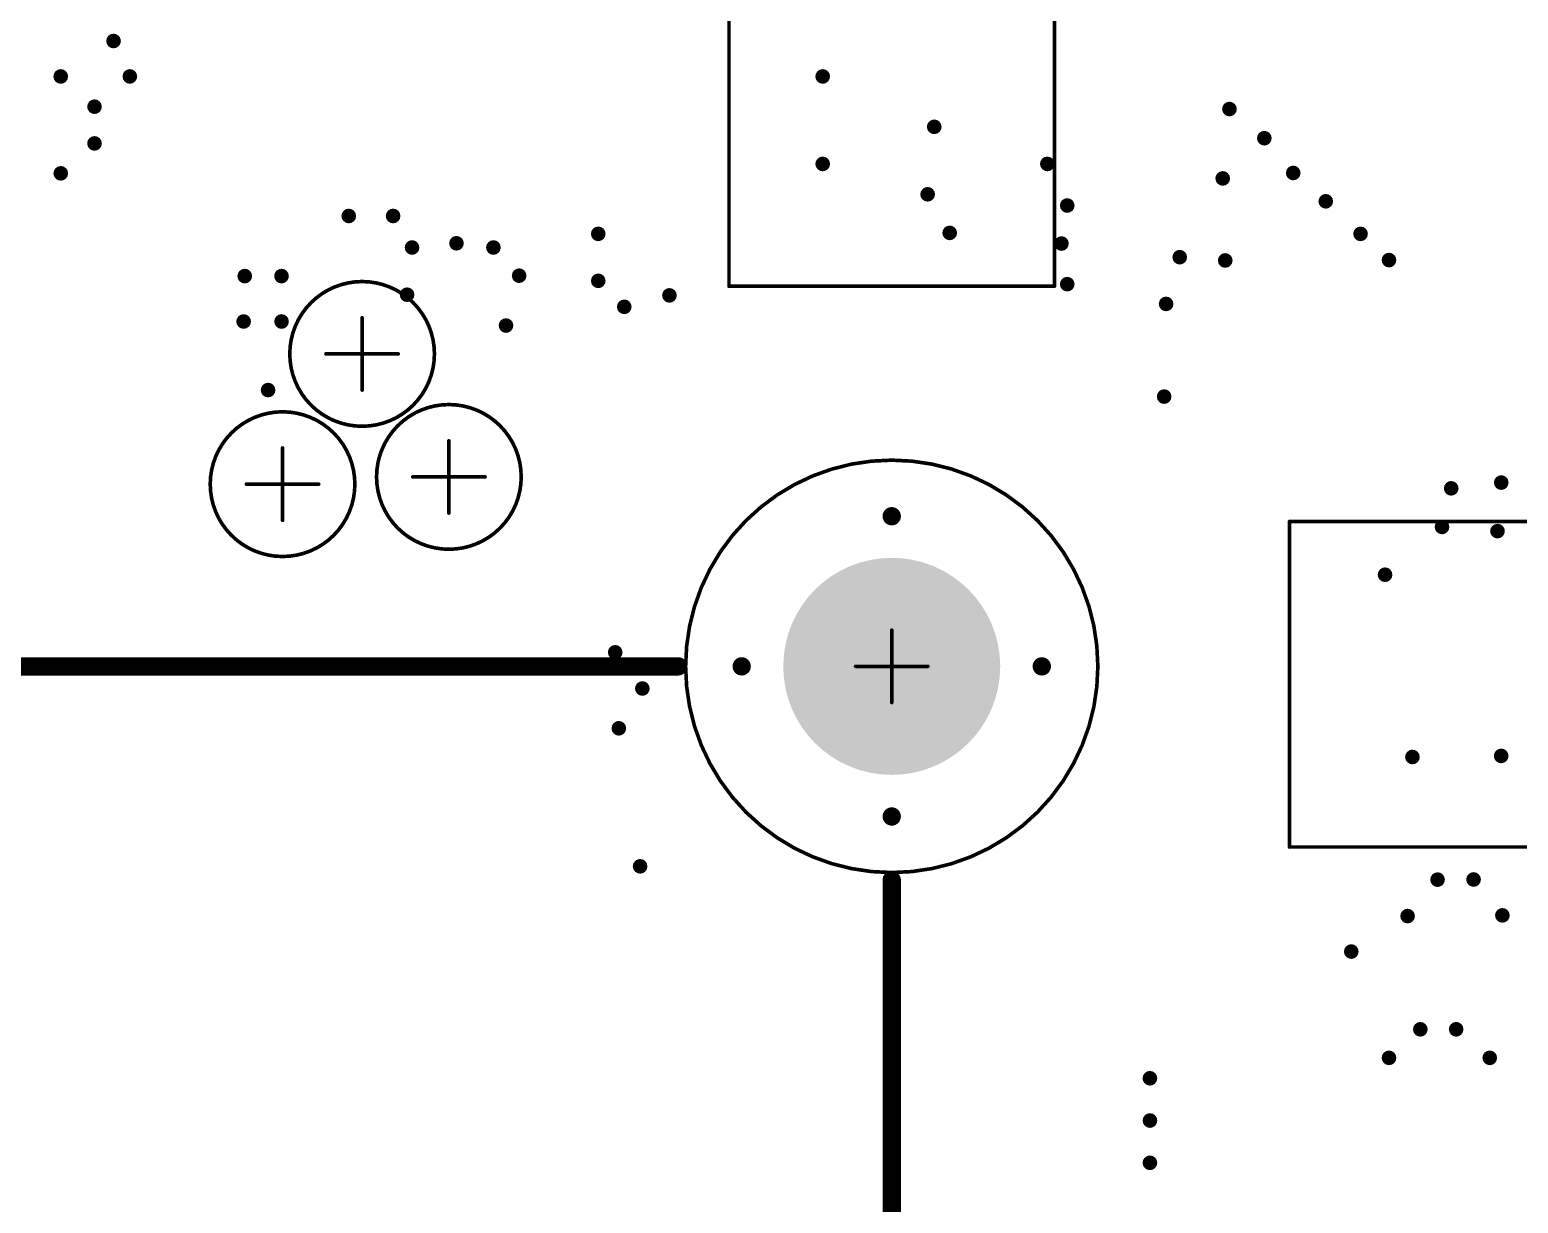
# Model space of a CAD drawing. Header units: inches. Extents: x -0.46 to 4.93, y -0.49 to 6.86.
# Drawn here: x 1.311 to 2.121, y 1.341 to 1.98 of the extents above; entities that cross this region are included whole.
import ezdxf

# ---------------------------------------------------------------- set-up
doc = ezdxf.new("R2010")
doc.units = ezdxf.units.IN
doc.header["$MEASUREMENT"] = 0
for name, color, linetype in [('Dimensions', 56, 'Continuous'), ('Pad Holes', 156, 'Continuous'), ('Top Courtyard', 56, 'Continuous'), ('Via Holes', 16, 'Continuous')]:
    doc.layers.add(name, color=color, linetype=linetype)

# ---------------------------------------------------------------- blocks, each defined once
blk = doc.blocks.new('TP100_200_NS_589')
at = {"layer": 'Top Courtyard'}
for points in [[(0.03937, 0, 0.00197, 0.00197, 1), (-0.03937, 0, 0.00197, 0.00197, 1)], [(-0.00049, 0.01969, 0.000984, 0.000984, 1), (0.00049, 0.01969, 0.000984, 0.000984, 1)], [(-0.03986, 0, 0.000984, 0.000984, 1), (-0.03888, 0, 0.000984, 0.000984, 1)], [(-0.02018, 0, 0.000984, 0.000984, 1), (-0.01919, 0, 0.000984, 0.000984, 1)], [(0.01919, 0, 0.000984, 0.000984, 1), (0.02018, 0, 0.000984, 0.000984, 1)], [(0.03888, 0, 0.000984, 0.000984, 1), (0.03986, 0, 0.000984, 0.000984, 1)], [(-0.00049, -0.01969, 0.000984, 0.000984, 1), (0.00049, -0.01969, 0.000984, 0.000984, 1)]]:
    blk.add_lwpolyline(points, format="xyseb", close=True, dxfattribs=at)
for points in [[(0, 0.01969, 0.00197, 0.00197, 0), (0, -0.01969, 0.00197, 0.00197, 0)], [(-0.01969, 0, 0.00197, 0.00197, 0), (0.01969, 0, 0.00197, 0.00197, 0)]]:
    blk.add_lwpolyline(points, format="xyseb", dxfattribs=at)
blk = doc.blocks.new('TP100_200_NS_598')
at = {"layer": 'Top Courtyard'}
for points in [[(0.03937, 0, 0.00197, 0.00197, 1), (-0.03937, 0, 0.00197, 0.00197, 1)], [(-0.00049, 0.01968, 0.000984, 0.000984, 1), (0.00049, 0.01968, 0.000984, 0.000984, 1)], [(-0.03986, 0, 0.000984, 0.000984, 1), (-0.03888, 0, 0.000984, 0.000984, 1)], [(-0.02018, 0, 0.000984, 0.000984, 1), (-0.01919, 0, 0.000984, 0.000984, 1)], [(0.01919, 0, 0.000984, 0.000984, 1), (0.02018, 0, 0.000984, 0.000984, 1)], [(0.03888, 0, 0.000984, 0.000984, 1), (0.03986, 0, 0.000984, 0.000984, 1)], [(-0.00049, -0.01969, 0.000984, 0.000984, 1), (0.00049, -0.01969, 0.000984, 0.000984, 1)]]:
    blk.add_lwpolyline(points, format="xyseb", close=True, dxfattribs=at)
for points in [[(0, 0.01968, 0.00197, 0.00197, 0), (0, -0.01969, 0.00197, 0.00197, 0)], [(-0.01968, 0, 0.00197, 0.00197, 0), (0.01969, 0, 0.00197, 0.00197, 0)]]:
    blk.add_lwpolyline(points, format="xyseb", dxfattribs=at)
blk = doc.blocks.new('TP100_200_NS_599')
at = {"layer": 'Top Courtyard'}
for points in [[(0.03937, 0, 0.00197, 0.00197, 1), (-0.03937, 0, 0.00197, 0.00197, 1)], [(-0.00049, 0.01968, 0.000984, 0.000984, 1), (0.00049, 0.01968, 0.000984, 0.000984, 1)], [(-0.03986, 0, 0.000984, 0.000984, 1), (-0.03888, 0, 0.000984, 0.000984, 1)], [(-0.02018, 0, 0.000984, 0.000984, 1), (-0.01919, 0, 0.000984, 0.000984, 1)], [(0.01919, 0, 0.000984, 0.000984, 1), (0.02018, 0, 0.000984, 0.000984, 1)], [(0.03888, 0, 0.000984, 0.000984, 1), (0.03986, 0, 0.000984, 0.000984, 1)], [(-0.00049, -0.01969, 0.000984, 0.000984, 1), (0.00049, -0.01969, 0.000984, 0.000984, 1)]]:
    blk.add_lwpolyline(points, format="xyseb", close=True, dxfattribs=at)
for points in [[(0, -0.01969, 0.00197, 0.00197, 0), (0, 0.01968, 0.00197, 0.00197, 0)], [(0.01969, 0, 0.00197, 0.00197, 0), (-0.01968, 0, 0.00197, 0.00197, 0)]]:
    blk.add_lwpolyline(points, format="xyseb", dxfattribs=at)
blk = doc.blocks.new('9774030243R_759')
at = {"layer": 'Pad Holes'}
h = blk.add_hatch(color=7, dxfattribs=at)
edge = h.paths.add_edge_path()
edge.add_arc((0, 0), 0.05906, 0, 360)
at = {"layer": 'Via Holes'}
h = blk.add_hatch(color=7, dxfattribs=at)
edge = h.paths.add_edge_path()
edge.add_arc((0, 0.08169), 0.005, 0, 360)
h = blk.add_hatch(color=7, dxfattribs=at)
edge = h.paths.add_edge_path()
edge.add_arc((-0.08169, 0), 0.005, 0, 360)
h = blk.add_hatch(color=7, dxfattribs=at)
edge = h.paths.add_edge_path()
edge.add_arc((0.08169, 0), 0.005, 0, 360)
h = blk.add_hatch(color=7, dxfattribs=at)
edge = h.paths.add_edge_path()
edge.add_arc((0, -0.08169), 0.005, 0, 360)
at = {"layer": 'Top Courtyard'}
for points in [[(0.1122, 0, 0.00197, 0.00197, 1), (-0.1122, 0, 0.00197, 0.00197, 1)], [(-0.00049, 0.01969, 0.000984, 0.000984, 1), (0.00049, 0.01969, 0.000984, 0.000984, 1)], [(-0.1127, 0, 0.000984, 0.000984, 1), (-0.11171, 0, 0.000984, 0.000984, 1)], [(-0.02018, 0, 0.000984, 0.000984, 1), (-0.01919, 0, 0.000984, 0.000984, 1)], [(0.01919, 0, 0.000984, 0.000984, 1), (0.02018, 0, 0.000984, 0.000984, 1)], [(0.11171, 0, 0.000984, 0.000984, 1), (0.1127, 0, 0.000984, 0.000984, 1)], [(-0.00049, -0.01969, 0.000984, 0.000984, 1), (0.00049, -0.01969, 0.000984, 0.000984, 1)]]:
    blk.add_lwpolyline(points, format="xyseb", close=True, dxfattribs=at)
for points in [[(0, -0.01969, 0.00197, 0.00197, 0), (0, 0.01969, 0.00197, 0.00197, 0)], [(0.01969, 0, 0.00197, 0.00197, 0), (-0.01969, 0, 0.00197, 0.00197, 0)]]:
    blk.add_lwpolyline(points, format="xyseb", dxfattribs=at)
blk = doc.blocks.new('SOM_MAX_CONN_C_DF40HC_3_0_100DS_0_4V________781')
at = {"layer": 'Top Courtyard'}
for points in [[(-0.08858, 0.45276, 0.00197, 0.00197, 0), (-0.08858, -0.45276, 0.00197, 0.00197, 0)], [(-0.08858, 0.45276, 0.00197, 0.00197, 0), (0.08858, 0.45276, 0.00197, 0.00197, 0)], [(0.08858, 0.45276, 0.00197, 0.00197, 0), (0.08858, -0.45276, 0.00197, 0.00197, 0)]]:
    blk.add_lwpolyline(points, format="xyseb", dxfattribs=at)
for points in [[(-0.08908, 0.45276, 0.000984, 0.000984, 1), (-0.08809, 0.45276, 0.000984, 0.000984, 1)], [(-0.08908, 0.45276, 0.000984, 0.000984, 1), (-0.08809, 0.45276, 0.000984, 0.000984, 1)], [(0.08809, 0.45276, 0.000984, 0.000984, 1), (0.08907, 0.45276, 0.000984, 0.000984, 1)], [(0.08809, 0.45276, 0.000984, 0.000984, 1), (0.08907, 0.45276, 0.000984, 0.000984, 1)]]:
    blk.add_lwpolyline(points, format="xyseb", close=True, dxfattribs=at)
blk = doc.blocks.new('SOM_MAX_CONN_B_DF40HC_3_0_100DS_0_4V________782')
at = {"layer": 'Top Courtyard'}
for points in [[(-0.08858, 0.45276, 0.00197, 0.00197, 0), (-0.08858, -0.45276, 0.00197, 0.00197, 0)], [(0.08858, 0.45276, 0.00197, 0.00197, 0), (-0.08858, 0.45276, 0.00197, 0.00197, 0)], [(0.08858, 0.45276, 0.00197, 0.00197, 0), (0.08858, -0.45276, 0.00197, 0.00197, 0)], [(0, 0.01968, 0.00197, 0.00197, 0), (0, -0.01969, 0.00197, 0.00197, 0)], [(0.01968, 0, 0.00197, 0.00197, 0), (-0.01969, 0, 0.00197, 0.00197, 0)], [(0.08858, -0.45276, 0.00197, 0.00197, 0), (-0.08858, -0.45276, 0.00197, 0.00197, 0)]]:
    blk.add_lwpolyline(points, format="xyseb", dxfattribs=at)
for points in [[(-0.08908, 0.45276, 0.000984, 0.000984, 1), (-0.08809, 0.45276, 0.000984, 0.000984, 1)], [(-0.08908, 0.45276, 0.000984, 0.000984, 1), (-0.08809, 0.45276, 0.000984, 0.000984, 1)], [(0.08809, 0.45276, 0.000984, 0.000984, 1), (0.08907, 0.45276, 0.000984, 0.000984, 1)], [(0.08809, 0.45276, 0.000984, 0.000984, 1), (0.08907, 0.45276, 0.000984, 0.000984, 1)], [(-0.00049, 0.01968, 0.000984, 0.000984, 1), (0.00049, 0.01968, 0.000984, 0.000984, 1)], [(-0.02018, 0, 0.000984, 0.000984, 1), (-0.01919, 0, 0.000984, 0.000984, 1)], [(0.01919, 0, 0.000984, 0.000984, 1), (0.02018, 0, 0.000984, 0.000984, 1)], [(-0.00049, -0.01969, 0.000984, 0.000984, 1), (0.00049, -0.01969, 0.000984, 0.000984, 1)], [(-0.08908, -0.45276, 0.000984, 0.000984, 1), (-0.08809, -0.45276, 0.000984, 0.000984, 1)], [(-0.08908, -0.45276, 0.000984, 0.000984, 1), (-0.08809, -0.45276, 0.000984, 0.000984, 1)], [(0.08809, -0.45276, 0.000984, 0.000984, 1), (0.08907, -0.45276, 0.000984, 0.000984, 1)], [(0.08809, -0.45276, 0.000984, 0.000984, 1), (0.08907, -0.45276, 0.000984, 0.000984, 1)]]:
    blk.add_lwpolyline(points, format="xyseb", close=True, dxfattribs=at)
blk = doc.blocks.new('DF40HC_3_0__100DS_0_4V__S_M_MAX_A_S4_F_________1_786')
at = {"layer": 'Top Courtyard'}
for points in [[(0.66942, -0.68912, 0.00197, 0.00197, 0), (0.66942, -0.64975, 0.00197, 0.00197, 0)], [(0.6891, -0.66943, 0.00197, 0.00197, 0), (0.64973, -0.66943, 0.00197, 0.00197, 0)]]:
    blk.add_lwpolyline(points, format="xyseb", dxfattribs=at)
for points in [[(0.66893, -0.64975, 0.000984, 0.000984, 1), (0.66991, -0.64975, 0.000984, 0.000984, 1)], [(0.64924, -0.66943, 0.000984, 0.000984, 1), (0.65023, -0.66943, 0.000984, 0.000984, 1)], [(0.68861, -0.66943, 0.000984, 0.000984, 1), (0.6896, -0.66943, 0.000984, 0.000984, 1)], [(0.66893, -0.68912, 0.000984, 0.000984, 1), (0.66991, -0.68912, 0.000984, 0.000984, 1)]]:
    blk.add_lwpolyline(points, format="xyseb", close=True, dxfattribs=at)

msp = doc.modelspace()

# ---------------------------------------------------------------- hatches: boundary and pattern name
at = {"layer": 'Via Holes'}
h = msp.add_hatch(color=7, dxfattribs=at)
edge = h.paths.add_edge_path()
edge.add_arc((1.35683, 1.97341), 0.004, 0, 360)
h = msp.add_hatch(color=7, dxfattribs=at)
edge = h.paths.add_edge_path()
edge.add_arc((1.32808, 1.95412), 0.004, 0, 360)
h = msp.add_hatch(color=7, dxfattribs=at)
edge = h.paths.add_edge_path()
edge.add_arc((1.36569, 1.95412), 0.004, 0, 360)
h = msp.add_hatch(color=7, dxfattribs=at)
edge = h.paths.add_edge_path()
edge.add_arc((1.74286, 1.95412), 0.004, 0, 360)
h = msp.add_hatch(color=7, dxfattribs=at)
edge = h.paths.add_edge_path()
edge.add_arc((1.34646, 1.93768), 0.004, 0, 360)
h = msp.add_hatch(color=7, dxfattribs=at)
edge = h.paths.add_edge_path()
edge.add_arc((1.96428, 1.93639), 0.004, 0, 360)
h = msp.add_hatch(color=7, dxfattribs=at)
edge = h.paths.add_edge_path()
edge.add_arc((1.80358, 1.92672), 0.004, 0, 360)
h = msp.add_hatch(color=7, dxfattribs=at)
edge = h.paths.add_edge_path()
edge.add_arc((1.34646, 1.91767), 0.004, 0, 360)
h = msp.add_hatch(color=7, dxfattribs=at)
edge = h.paths.add_edge_path()
edge.add_arc((1.98327, 1.92052), 0.004, 0, 360)
h = msp.add_hatch(color=7, dxfattribs=at)
edge = h.paths.add_edge_path()
edge.add_arc((1.32808, 1.90139), 0.004, 0, 360)
h = msp.add_hatch(color=7, dxfattribs=at)
edge = h.paths.add_edge_path()
edge.add_arc((1.74286, 1.90652), 0.004, 0, 360)
h = msp.add_hatch(color=7, dxfattribs=at)
edge = h.paths.add_edge_path()
edge.add_arc((1.86516, 1.90652), 0.004, 0, 360)
h = msp.add_hatch(color=7, dxfattribs=at)
edge = h.paths.add_edge_path()
edge.add_arc((1.99902, 1.90159), 0.004, 0, 360)
h = msp.add_hatch(color=7, dxfattribs=at)
edge = h.paths.add_edge_path()
edge.add_arc((1.96063, 1.89864), 0.004, 0, 360)
h = msp.add_hatch(color=7, dxfattribs=at)
edge = h.paths.add_edge_path()
edge.add_arc((1.8, 1.89), 0.004, 0, 360)
h = msp.add_hatch(color=7, dxfattribs=at)
edge = h.paths.add_edge_path()
edge.add_arc((2.01672, 1.88618), 0.004, 0, 360)
h = msp.add_hatch(color=7, dxfattribs=at)
edge = h.paths.add_edge_path()
edge.add_arc((1.48486, 1.8782), 0.004, 0, 360)
h = msp.add_hatch(color=7, dxfattribs=at)
edge = h.paths.add_edge_path()
edge.add_arc((1.50901, 1.8782), 0.004, 0, 360)
h = msp.add_hatch(color=7, dxfattribs=at)
edge = h.paths.add_edge_path()
edge.add_arc((1.87598, 1.88388), 0.004, 0, 360)
h = msp.add_hatch(color=7, dxfattribs=at)
edge = h.paths.add_edge_path()
edge.add_arc((1.62069, 1.86847), 0.004, 0, 360)
h = msp.add_hatch(color=7, dxfattribs=at)
edge = h.paths.add_edge_path()
edge.add_arc((1.812, 1.869), 0.004, 0, 360)
h = msp.add_hatch(color=7, dxfattribs=at)
edge = h.paths.add_edge_path()
edge.add_arc((2.03565, 1.86847), 0.004, 0, 360)
h = msp.add_hatch(color=7, dxfattribs=at)
edge = h.paths.add_edge_path()
edge.add_arc((1.51932, 1.86104), 0.004, 0, 360)
h = msp.add_hatch(color=7, dxfattribs=at)
edge = h.paths.add_edge_path()
edge.add_arc((1.54351, 1.86334), 0.004, 0, 360)
h = msp.add_hatch(color=7, dxfattribs=at)
edge = h.paths.add_edge_path()
edge.add_arc((1.56361, 1.86104), 0.004, 0, 360)
h = msp.add_hatch(color=7, dxfattribs=at)
edge = h.paths.add_edge_path()
edge.add_arc((1.87283, 1.86319), 0.004, 0, 360)
h = msp.add_hatch(color=7, dxfattribs=at)
edge = h.paths.add_edge_path()
edge.add_arc((1.93723, 1.85577), 0.004, 0, 360)
h = msp.add_hatch(color=7, dxfattribs=at)
edge = h.paths.add_edge_path()
edge.add_arc((1.962, 1.854), 0.004, 0, 360)
h = msp.add_hatch(color=7, dxfattribs=at)
edge = h.paths.add_edge_path()
edge.add_arc((2.05114, 1.85421), 0.004, 0, 360)
h = msp.add_hatch(color=7, dxfattribs=at)
edge = h.paths.add_edge_path()
edge.add_arc((1.42825, 1.84549), 0.004, 0, 360)
h = msp.add_hatch(color=7, dxfattribs=at)
edge = h.paths.add_edge_path()
edge.add_arc((1.44826, 1.84549), 0.004, 0, 360)
h = msp.add_hatch(color=7, dxfattribs=at)
edge = h.paths.add_edge_path()
edge.add_arc((1.57762, 1.84571), 0.004, 0, 360)
h = msp.add_hatch(color=7, dxfattribs=at)
edge = h.paths.add_edge_path()
edge.add_arc((1.51662, 1.83535), 0.004, 0, 360)
h = msp.add_hatch(color=7, dxfattribs=at)
edge = h.paths.add_edge_path()
edge.add_arc((1.62069, 1.84291), 0.004, 0, 360)
h = msp.add_hatch(color=7, dxfattribs=at)
edge = h.paths.add_edge_path()
edge.add_arc((1.87598, 1.8411), 0.004, 0, 360)
h = msp.add_hatch(color=7, dxfattribs=at)
edge = h.paths.add_edge_path()
edge.add_arc((1.63484, 1.82876), 0.004, 0, 360)
h = msp.add_hatch(color=7, dxfattribs=at)
edge = h.paths.add_edge_path()
edge.add_arc((1.65943, 1.83499), 0.004, 0, 360)
h = msp.add_hatch(color=7, dxfattribs=at)
edge = h.paths.add_edge_path()
edge.add_arc((1.9298, 1.83034), 0.004, 0, 360)
h = msp.add_hatch(color=7, dxfattribs=at)
edge = h.paths.add_edge_path()
edge.add_arc((1.42764, 1.82078), 0.004, 0, 360)
h = msp.add_hatch(color=7, dxfattribs=at)
edge = h.paths.add_edge_path()
edge.add_arc((1.44826, 1.82078), 0.004, 0, 360)
h = msp.add_hatch(color=7, dxfattribs=at)
edge = h.paths.add_edge_path()
edge.add_arc((1.57046, 1.81857), 0.004, 0, 360)
h = msp.add_hatch(color=7, dxfattribs=at)
edge = h.paths.add_edge_path()
edge.add_arc((1.44094, 1.78346), 0.004, 0, 360)
h = msp.add_hatch(color=7, dxfattribs=at)
edge = h.paths.add_edge_path()
edge.add_arc((1.92874, 1.77992), 0.004, 0, 360)
h = msp.add_hatch(color=7, dxfattribs=at)
edge = h.paths.add_edge_path()
edge.add_arc((2.11224, 1.73313), 0.004, 0, 360)
h = msp.add_hatch(color=7, dxfattribs=at)
edge = h.paths.add_edge_path()
edge.add_arc((2.085, 1.73), 0.004, 0, 360)
h = msp.add_hatch(color=7, dxfattribs=at)
edge = h.paths.add_edge_path()
edge.add_arc((2.08, 1.709), 0.004, 0, 360)
h = msp.add_hatch(color=7, dxfattribs=at)
edge = h.paths.add_edge_path()
edge.add_arc((2.1102, 1.70671), 0.004, 0, 360)
h = msp.add_hatch(color=7, dxfattribs=at)
edge = h.paths.add_edge_path()
edge.add_arc((2.049, 1.683), 0.004, 0, 360)
h = msp.add_hatch(color=7, dxfattribs=at)
edge = h.paths.add_edge_path()
edge.add_arc((1.62992, 1.64077), 0.004, 0, 360)
h = msp.add_hatch(color=7, dxfattribs=at)
edge = h.paths.add_edge_path()
edge.add_arc((1.64469, 1.62108), 0.004, 0, 360)
h = msp.add_hatch(color=7, dxfattribs=at)
edge = h.paths.add_edge_path()
edge.add_arc((1.63189, 1.59943), 0.004, 0, 360)
h = msp.add_hatch(color=7, dxfattribs=at)
edge = h.paths.add_edge_path()
edge.add_arc((2.11221, 1.58441), 0.004, 0, 360)
h = msp.add_hatch(color=7, dxfattribs=at)
edge = h.paths.add_edge_path()
edge.add_arc((2.06391, 1.58382), 0.004, 0, 360)
h = msp.add_hatch(color=7, dxfattribs=at)
edge = h.paths.add_edge_path()
edge.add_arc((1.64347, 1.52432), 0.004, 0, 360)
h = msp.add_hatch(color=7, dxfattribs=at)
edge = h.paths.add_edge_path()
edge.add_arc((2.07759, 1.51707), 0.004, 0, 360)
h = msp.add_hatch(color=7, dxfattribs=at)
edge = h.paths.add_edge_path()
edge.add_arc((2.09718, 1.51717), 0.004, 0, 360)
h = msp.add_hatch(color=7, dxfattribs=at)
edge = h.paths.add_edge_path()
edge.add_arc((2.06127, 1.49725), 0.004, 0, 360)
h = msp.add_hatch(color=7, dxfattribs=at)
edge = h.paths.add_edge_path()
edge.add_arc((2.11287, 1.49764), 0.004, 0, 360)
h = msp.add_hatch(color=7, dxfattribs=at)
edge = h.paths.add_edge_path()
edge.add_arc((2.03061, 1.47795), 0.004, 0, 360)
h = msp.add_hatch(color=7, dxfattribs=at)
edge = h.paths.add_edge_path()
edge.add_arc((2.0682, 1.43565), 0.004, 0, 360)
h = msp.add_hatch(color=7, dxfattribs=at)
edge = h.paths.add_edge_path()
edge.add_arc((2.0877, 1.43565), 0.004, 0, 360)
h = msp.add_hatch(color=7, dxfattribs=at)
edge = h.paths.add_edge_path()
edge.add_arc((2.05114, 1.42011), 0.004, 0, 360)
h = msp.add_hatch(color=7, dxfattribs=at)
edge = h.paths.add_edge_path()
edge.add_arc((2.10599, 1.42011), 0.004, 0, 360)
h = msp.add_hatch(color=7, dxfattribs=at)
edge = h.paths.add_edge_path()
edge.add_arc((1.921, 1.409), 0.004, 0, 360)
h = msp.add_hatch(color=7, dxfattribs=at)
edge = h.paths.add_edge_path()
edge.add_arc((1.921, 1.386), 0.004, 0, 360)
h = msp.add_hatch(color=7, dxfattribs=at)
edge = h.paths.add_edge_path()
edge.add_arc((1.921, 1.363), 0.004, 0, 360)

# ---------------------------------------------------------------- linework, layer by layer
at = {"layer": 'Dimensions'}
for points in [[(-0.32693, 1.63313, 0.01, 0.01, 0), (1.66415, 1.63313, 0.01, 0.01, 0)], [(-0.22457, 1.63313, 0.01, 0.01, 0), (1.66415, 1.63313, 0.01, 0.01, 0)], [(-0.22457, 1.63313, 0.01, 0.01, 0), (1.66415, 1.63313, 0.01, 0.01, 0)], [(1.78045, -0.26492, 0.01, 0.01, 0), (1.78045, 1.51683, 0.01, 0.01, 0)], [(1.78045, -0.18815, 0.01, 0.01, 0), (1.78045, 1.51683, 0.01, 0.01, 0)], [(1.78045, -0.18815, 0.01, 0.01, 0), (1.78045, 1.51683, 0.01, 0.01, 0)]]:
    msp.add_lwpolyline(points, format="xyseb", dxfattribs=at)
for points in [[(1.66165, 1.63313, 0.005, 0.005, 1), (1.66665, 1.63313, 0.005, 0.005, 1)], [(1.66165, 1.63313, 0.005, 0.005, 1), (1.66665, 1.63313, 0.005, 0.005, 1)], [(1.66165, 1.63313, 0.005, 0.005, 1), (1.66665, 1.63313, 0.005, 0.005, 1)], [(1.77795, 1.51683, 0.005, 0.005, 1), (1.78295, 1.51683, 0.005, 0.005, 1)], [(1.77795, 1.51683, 0.005, 0.005, 1), (1.78295, 1.51683, 0.005, 0.005, 1)], [(1.77795, 1.51683, 0.005, 0.005, 1), (1.78295, 1.51683, 0.005, 0.005, 1)]]:
    msp.add_lwpolyline(points, format="xyseb", close=True, dxfattribs=at)

# ---------------------------------------------------------------- block references
for name, p, rotation in [('DF40HC_3_0__100DS_0_4V__S_M_MAX_A_S4_F_________1_786', (2.44988, 2.30255), 270), ('SOM_MAX_CONN_B_DF40HC_3_0_100DS_0_4V________782', (1.78045, 2.2927), 180), ('TP100_200_NS_599', (1.49213, 1.80315), 270), ('TP100_200_NS_598', (1.53937, 1.73622), 90), ('TP100_200_NS_589', (1.44882, 1.73228), 90), ('9774030243R_759', (1.78045, 1.63313), 270), ('SOM_MAX_CONN_C_DF40HC_3_0_100DS_0_4V________781', (2.44974, 1.62341), 90)]:
    msp.add_blockref(name, p, dxfattribs=dict(rotation=rotation))

doc.saveas('drawing.dxf')
